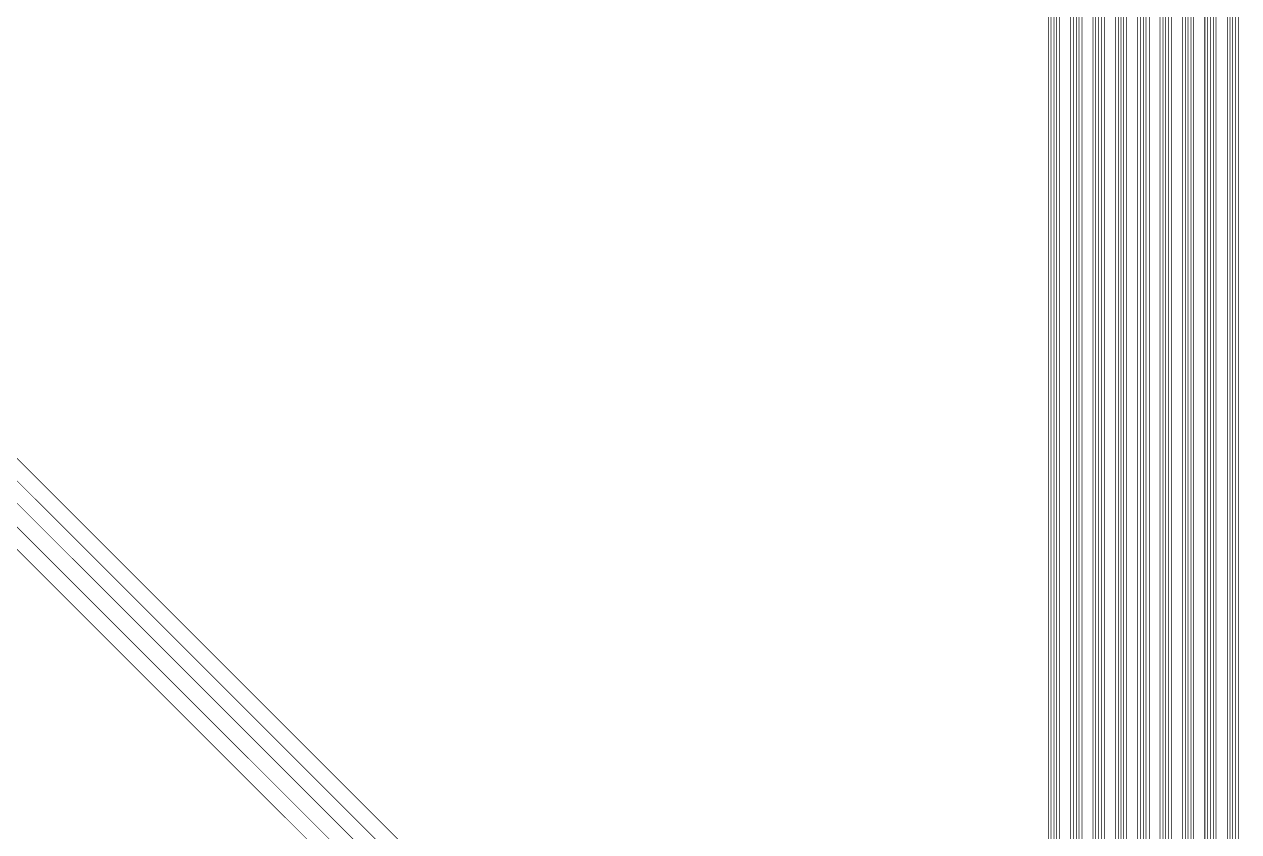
# Model space of a CAD drawing. Extents: x -21730 to 22170, y -18094 to 18606.
# Drawn here: x -5284 to 146, y 529 to 4142 of the extents above; entities that cross this region are included whole.
import ezdxf

# ---------------------------------------------------------------- set-up
doc = ezdxf.new("R2010")
doc.units = 0
doc.layers.add('L0D0_0', color=1, linetype='CONTINUOUS')

msp = doc.modelspace()

# ---------------------------------------------------------------- linework, layer by layer
at = {"layer": 'L0D0_0', "const_width": 3}
for points in [[(145, -2369), (145, 18429.5)], [(95, -2719), (95, 18113.5)], [(107.5, -2631.5), (107.5, 18113.5)], [(120, -2544), (120, 18113.5)], [(132.5, -2456.5), (132.5, 18113.5)], [(-9397.5, 5873.5), (-730, -2794)], [(-9297.5, 5873.5), (-730, -2694)], [(-9197.5, 5880), (-730, -2587.5)], [(-9097.5, 5880), (-730, -2487.5)], [(-8997.5, 5880), (-730, -2387.5)], [(-705, -2719), (-705, 5733.5)], [(-692.5, -2631.5), (-692.5, 5733.5)], [(-680, -2544), (-680, 5733.5)], [(-667.5, -2456.5), (-667.5, 5733.5)], [(-655, -2369), (-655, 5733.5)], [(-605, -2719), (-605, 5733.5)], [(-592.5, -2631.5), (-592.5, 5733.5)], [(-580, -2544), (-580, 5733.5)], [(-567.5, -2456.5), (-567.5, 5733.5)], [(-555, -2369), (-555, 5733.5)], [(-505, -2719), (-505, 5733.5)], [(-492.5, -2631.5), (-492.5, 5733.5)], [(-480, -2544), (-480, 5733.5)], [(-467.5, -2456.5), (-467.5, 5733.5)], [(-455, -2369), (-455, 5733.5)], [(-405, -2719), (-405, 5733.5)], [(-392.5, -2631.5), (-392.5, 5733.5)], [(-380, -2544), (-380, 5733.5)], [(-367.5, -2456.5), (-367.5, 5733.5)], [(-355, -2369), (-355, 5733.5)], [(-305, -2719), (-305, 5733.5)], [(-292.5, -2631.5), (-292.5, 5733.5)], [(-280, -2544), (-280, 5733.5)], [(-267.5, -2456.5), (-267.5, 5733.5)], [(-252.5, -2371.5), (-252.5, 5733.5)], [(-205, -2719), (-205, 5733.5)], [(-192.5, -2631.5), (-192.5, 5733.5)], [(-180, -2544), (-180, 5733.5)], [(-167.5, -2456.5), (-167.5, 5733.5)], [(-155, -2369), (-155, 5733.5)], [(-105, -2719), (-105, 5733.5)], [(-92.5, -2656.5), (-92.5, 5733.5)], [(-80, -2544), (-80, 5733.5)], [(-67.5, -2456.5), (-67.5, 5733.5)], [(-55, -2369), (-55, 5733.5)], [(-5, -2719), (-5, 5733.5)], [(7.5, -2631.5), (7.5, 5733.5)], [(20, -2544), (20, 5733.5)], [(32.5, -2456.5), (32.5, 5733.5)], [(45, -2369), (45, 5733.5)]]:
    msp.add_lwpolyline(points, dxfattribs=at)

doc.saveas('drawing.dxf')
